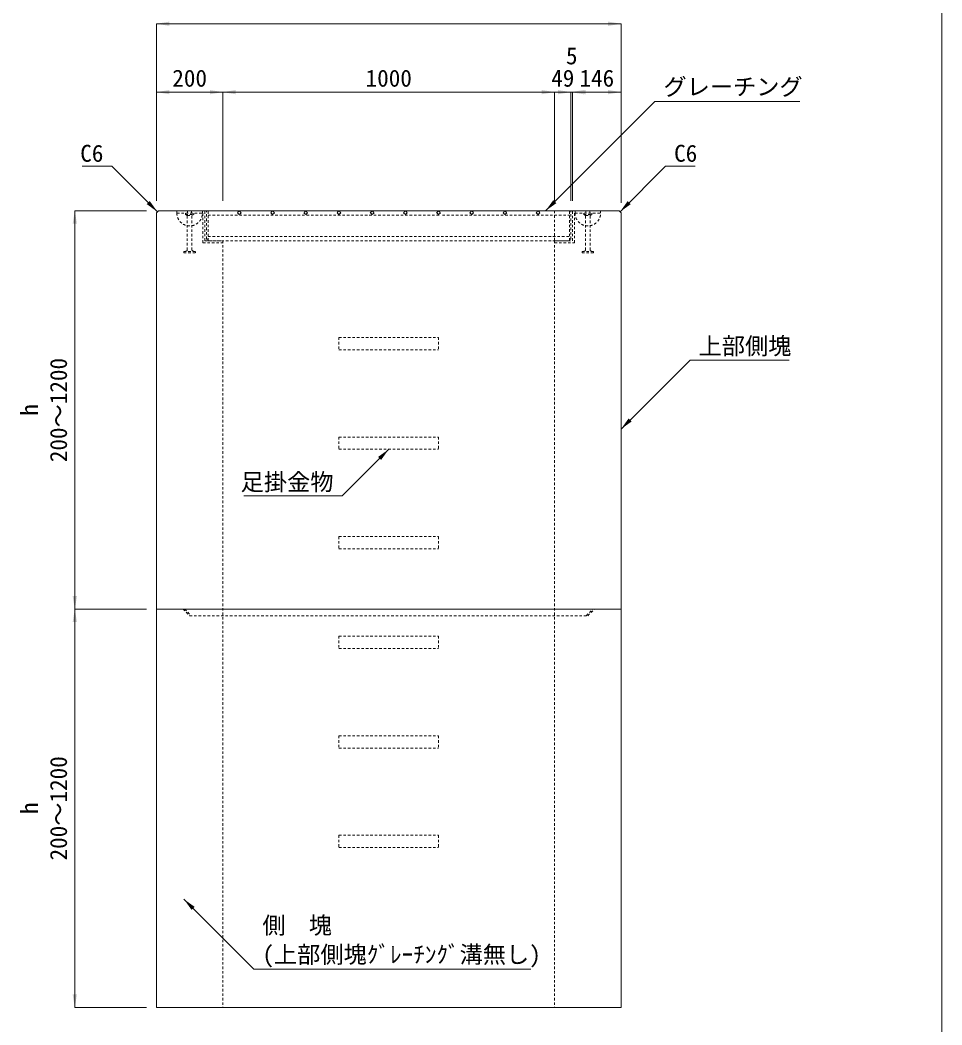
# Model space of a CAD drawing. Units: millimetres at full size. Extents: x 9355 to 15145, y 864 to 9264.
# Drawn here: x 12367 to 15145, y 3112 to 6140 of the extents above; entities that cross this region are included whole.
import ezdxf
from ezdxf.enums import TextEntityAlignment as Align

# ---------------------------------------------------------------- set-up
doc = ezdxf.new("R2010")
doc.units = ezdxf.units.MM
doc.header["$LTSCALE"] = 10
doc.linetypes.add('USER1', pattern=[1.35, 0.75, -0.6])
for name, color, linetype, lineweight in [('ステップ', 7, 'USER1', 9), ('寸法線', 7, 'Continuous', 9), ('本体', 2, 'Continuous', 9), ('枠', 5, 'Continuous', 5), ('ｲﾝｻｰﾄ', 3, 'USER1', 5), ('ｸﾞﾚｰﾁﾝｸﾞ', 7, 'Continuous', 5)]:
    doc.layers.add(name, color=color, linetype=linetype, lineweight=lineweight)
doc.styles.add('ＭＳ ゴシック', font='')
doc.styles.get('ＭＳ ゴシック').set_extended_font_data('MS Gothic')

# ---------------------------------------------------------------- blocks, each defined once
blk = doc.blocks.new('filled_arrow')
at = {"color": 0, "linetype": 'Continuous', "lineweight": -2}
blk.add_solid([(7.5, 1.25), (0, 0), (7.5, -1.25)], dxfattribs=at)

msp = doc.modelspace()

# ---------------------------------------------------------------- linework, layer by layer
at = {"layer": 'ステップ'}
for p, q in [((13327.79, 5183.54), (13327.79, 5146.54)), ((13327.79, 5183.54), (13627.79, 5183.54)), ((13627.79, 5183.54), (13627.79, 5146.54)), ((13327.79, 5146.54), (13627.79, 5146.54)), ((13327.79, 4883.54), (13327.79, 4846.54)), ((13327.79, 4883.54), (13627.79, 4883.54)), ((13627.79, 4883.54), (13627.79, 4846.54)), ((13327.79, 4846.54), (13627.79, 4846.54)), ((13327.79, 4583.54), (13327.79, 4546.54)), ((13327.79, 4583.54), (13627.79, 4583.54)), ((13627.79, 4583.54), (13627.79, 4546.54)), ((13327.79, 4546.54), (13627.79, 4546.54)), ((13327.79, 4283.54), (13327.79, 4246.54)), ((13327.79, 4283.54), (13627.79, 4283.54)), ((13627.79, 4283.54), (13627.79, 4246.54)), ((13327.79, 4246.54), (13627.79, 4246.54)), ((13327.79, 3983.54), (13327.79, 3946.54)), ((13327.79, 3983.54), (13627.79, 3983.54)), ((13627.79, 3983.54), (13627.79, 3946.54)), ((13327.79, 3946.54), (13627.79, 3946.54)), ((13327.79, 3683.54), (13327.79, 3646.54)), ((13327.79, 3683.54), (13627.79, 3683.54)), ((13627.79, 3683.54), (13627.79, 3646.54)), ((13327.79, 3646.54), (13627.79, 3646.54))]:
    msp.add_line(p, q, dxfattribs=at)
at = {"layer": '寸法線'}
for p, q in [((12777.79, 6128.63), (14177.79, 6128.63)), ((12777.79, 5595.04), (12777.79, 6128.63)), ((14177.79, 5595.04), (14177.79, 6128.63)), ((12777.79, 5922.62), (12977.79, 5922.62)), ((12777.79, 5595.04), (12777.79, 5922.62)), ((12977.79, 5595.04), (12977.79, 5922.62)), ((12977.79, 5922.62), (13977.79, 5922.62)), ((12977.79, 5595.04), (12977.79, 5922.62)), ((13899.79, 5922.62), (14104.79, 5922.62)), ((13948.79, 5922.62), (14109.79, 5922.62)), ((13977.79, 5595.04), (13977.79, 5922.62)), ((13977.79, 5595.04), (13977.79, 5922.62)), ((14026.79, 5595.04), (14026.79, 5922.62)), ((14026.79, 5595.04), (14026.79, 5922.62)), ((14031.79, 5595.04), (14031.79, 5922.62)), ((14031.79, 5922.62), (14177.79, 5922.62)), ((14031.79, 5595.04), (14031.79, 5922.62)), ((14177.79, 5589.04), (14177.79, 5922.62)), ((12531.66, 4365.04), (12531.66, 5565.04)), ((12747.79, 5565.04), (12531.66, 5565.04)), ((12747.79, 4365.04), (12531.66, 4365.04)), ((12531.66, 3165.04), (12531.66, 4365.04)), ((12747.79, 4365.04), (12531.66, 4365.04)), ((12747.79, 3165.04), (12531.66, 3165.04))]:
    msp.add_line(p, q, dxfattribs=at)
for points in [[(13950.66, 5565.04), (14279.8, 5894.18), (14290.6, 5894.18), (14716.77, 5894.18)], [(12780.79, 5562.04), (12643.64, 5699.19), (12632.84, 5699.19), (12554.24, 5699.19)], [(14174.79, 5562.04), (14311.94, 5699.19), (14322.74, 5699.19), (14401.34, 5699.19)], [(14177.79, 4907.49), (14385.83, 5115.53), (14396.63, 5115.53), (14684.1, 5115.53)], [(13477.79, 4846.54), (13337.11, 4705.86), (13326.31, 4705.86), (13041.31, 4705.86)], [(12860.47, 3491.07), (13071.24, 3280.29), (13082.04, 3280.29), (13906.49, 3280.29)]]:
    msp.add_lwpolyline(points, dxfattribs=at)
at = {"layer": '本体', "lineweight": 20}
for p, q in [((12783.79, 5565.04), (12777.79, 5559.04)), ((12777.79, 5559.04), (12777.79, 3165.04)), ((12783.79, 5565.04), (14171.79, 5565.04)), ((14171.79, 5565.04), (14177.79, 5559.04)), ((14177.79, 5559.04), (14177.79, 3165.04)), ((12777.79, 3165.04), (14177.79, 3165.04))]:
    msp.add_line(p, q, dxfattribs=at)
at = {"layer": '本体', "linetype": 'USER1'}
for p, q in [((12977.79, 5475.04), (12977.79, 3165.04)), ((13977.79, 5475.04), (13977.79, 3165.04))]:
    msp.add_line(p, q, dxfattribs=at)
at = {"layer": '本体'}
msp.add_line((12777.79, 4365.04), (14177.79, 4365.04), dxfattribs=at)
at = {"layer": '本体', "linetype": 'USER1', "lineweight": 5}
for p, q in [((12857.79, 4365.04), (12877.79, 4345.04)), ((12857.79, 4365.04), (12862.79, 4365.04)), ((12862.79, 4365.04), (12882.79, 4345.04)), ((14072.79, 4345.04), (14092.79, 4365.04)), ((14077.79, 4345.04), (14097.79, 4365.04)), ((14092.79, 4365.04), (14097.79, 4365.04)), ((12877.79, 4345.04), (14077.79, 4345.04))]:
    msp.add_line(p, q, dxfattribs=at)
at = {"layer": '枠', "lineweight": 20}
msp.add_line((15144.85, 863.77), (15144.85, 9263.77), dxfattribs=at)
at = {"layer": 'ｲﾝｻｰﾄ'}
for p, q in [((12839.29, 5565.04), (12916.29, 5565.04)), ((12839.29, 5565.04), (12839.29, 5558.04)), ((12839.29, 5558.04), (12916.29, 5558.04)), ((12865.29, 5558.04), (12865.29, 5554.04)), ((12870.79, 5551.04), (12865.29, 5554.04)), ((12865.29, 5554.04), (12890.29, 5554.04)), ((12870.79, 5551.04), (12884.79, 5551.04)), ((12870.79, 5447.21), (12870.79, 5551.04)), ((12871.79, 5565.04), (12871.79, 5558.04)), ((12883.79, 5565.04), (12883.79, 5558.04)), ((12884.79, 5551.04), (12890.29, 5554.04)), ((12884.79, 5447.21), (12884.79, 5551.04)), ((12890.29, 5558.04), (12890.29, 5554.04)), ((12916.29, 5565.04), (12916.29, 5558.04)), ((14039.29, 5565.04), (14116.29, 5565.04)), ((14039.29, 5565.04), (14039.29, 5558.04)), ((14039.29, 5558.04), (14116.29, 5558.04)), ((14065.29, 5558.04), (14065.29, 5554.04)), ((14070.79, 5551.04), (14065.29, 5554.04)), ((14065.29, 5554.04), (14090.29, 5554.04)), ((14070.79, 5551.04), (14084.79, 5551.04)), ((14070.79, 5447.21), (14070.79, 5551.04)), ((14071.79, 5565.04), (14071.79, 5558.04)), ((14083.79, 5565.04), (14083.79, 5558.04)), ((14084.79, 5551.04), (14090.29, 5554.04)), ((14084.79, 5447.21), (14084.79, 5551.04)), ((14090.29, 5558.04), (14090.29, 5554.04)), ((14116.29, 5565.04), (14116.29, 5558.04)), ((12868.57, 5444.26), (12860.29, 5442.04)), ((12860.29, 5442.04), (12860.29, 5438.04)), ((12860.29, 5442.04), (12895.29, 5442.04)), ((12860.29, 5438.04), (12895.29, 5438.04)), ((12887.01, 5444.26), (12895.29, 5442.04)), ((12895.29, 5442.04), (12895.29, 5438.04)), ((14068.56, 5444.26), (14060.29, 5442.04)), ((14060.29, 5442.04), (14060.29, 5438.04)), ((14060.29, 5442.04), (14095.29, 5442.04)), ((14060.29, 5438.04), (14095.29, 5438.04)), ((14087.01, 5444.26), (14095.29, 5442.04)), ((14095.29, 5442.04), (14095.29, 5438.04))]:
    msp.add_line(p, q, dxfattribs=at)
for centre, radius, start, end in [((12877.79, 5558.04), 38.5, 180, 0), ((14077.79, 5558.04), 38.5, 180, 0), ((12867.79, 5447.16), 3, 284.9984, 0.96699), ((12887.79, 5447.16), 3, 179.03301, 255.00238), ((14067.79, 5447.16), 3, 284.9984, 0.96699), ((14087.79, 5447.16), 3, 179.03301, 255.00238)]:
    msp.add_arc(centre, radius, start, end, dxfattribs=at)
at = {"layer": 'ｸﾞﾚｰﾁﾝｸﾞ', "linetype": 'USER1'}
for p, q in [((12917.79, 5469.04), (12917.79, 5565.04)), ((12923.79, 5475.04), (12923.79, 5565.04)), ((12928.79, 5565.04), (14026.79, 5565.04)), ((12928.79, 5480.04), (12928.79, 5565.04)), ((12933.29, 5475.04), (12933.29, 5565.04)), ((12933.29, 5552.04), (13635.29, 5552.04)), ((13027.79, 5565.04), (13022.13, 5559.38)), ((13022.13, 5559.38), (13027.79, 5553.73)), ((13033.45, 5559.38), (13027.79, 5565.04)), ((13027.79, 5553.73), (13033.45, 5559.38)), ((13127.79, 5565.04), (13122.13, 5559.38)), ((13122.13, 5559.38), (13127.79, 5553.73)), ((13133.44, 5559.38), (13127.79, 5565.04)), ((13127.79, 5553.73), (13133.44, 5559.38)), ((13227.79, 5565.04), (13222.13, 5559.38)), ((13222.13, 5559.38), (13227.79, 5553.73)), ((13233.45, 5559.38), (13227.79, 5565.04)), ((13227.79, 5553.73), (13233.45, 5559.38)), ((13327.79, 5565.04), (13322.13, 5559.38)), ((13322.13, 5559.38), (13327.79, 5553.73)), ((13333.44, 5559.38), (13327.79, 5565.04)), ((13327.79, 5553.73), (13333.44, 5559.38)), ((13422.13, 5559.38), (13427.79, 5565.04)), ((13427.79, 5553.73), (13422.13, 5559.38)), ((13427.79, 5565.04), (13433.45, 5559.38)), ((13433.45, 5559.38), (13427.79, 5553.73)), ((13522.13, 5559.38), (13527.79, 5565.04)), ((13527.79, 5553.73), (13522.13, 5559.38)), ((13527.79, 5565.04), (13533.45, 5559.38)), ((13533.45, 5559.38), (13527.79, 5553.73)), ((13622.13, 5559.38), (13627.79, 5565.04)), ((13627.79, 5553.73), (13622.13, 5559.38)), ((13627.79, 5565.04), (13633.44, 5559.38)), ((13633.44, 5559.38), (13627.79, 5553.73)), ((13639.79, 5552.04), (14022.29, 5552.04)), ((13722.13, 5559.38), (13727.79, 5565.04)), ((13727.79, 5553.73), (13722.13, 5559.38)), ((13727.79, 5565.04), (13733.44, 5559.38)), ((13733.44, 5559.38), (13727.79, 5553.73)), ((13822.13, 5559.38), (13827.79, 5565.04)), ((13827.79, 5553.73), (13822.13, 5559.38)), ((13827.79, 5565.04), (13833.44, 5559.38)), ((13833.44, 5559.38), (13827.79, 5553.73)), ((13922.13, 5559.38), (13927.79, 5565.04)), ((13927.79, 5553.73), (13922.13, 5559.38)), ((13927.79, 5565.04), (13933.45, 5559.38)), ((13933.45, 5559.38), (13927.79, 5553.73)), ((14022.29, 5475.04), (14022.29, 5565.04)), ((14026.79, 5480.04), (14026.79, 5565.04)), ((14031.79, 5475.04), (14031.79, 5565.04)), ((14037.79, 5469.04), (14037.79, 5565.04)), ((12928.79, 5480.04), (12933.29, 5480.04)), ((12933.29, 5488.04), (14022.29, 5488.04)), ((12933.29, 5480.04), (12933.29, 5475.04)), ((14022.29, 5480.04), (14026.79, 5480.04)), ((14022.29, 5480.04), (14022.29, 5475.04)), ((12917.79, 5469.04), (12977.79, 5469.04)), ((12923.79, 5475.04), (12977.79, 5475.04)), ((12933.29, 5475.04), (14022.29, 5475.04)), ((13977.79, 5475.04), (14031.79, 5475.04)), ((13977.79, 5469.04), (14037.79, 5469.04))]:
    msp.add_line(p, q, dxfattribs=at)
msp.add_lwpolyline([(13977.79, 5475.04), (14031.79, 5475.04), (14031.79, 5565.04), (13977.79, 5565.04)], close=True, dxfattribs=at)

# ---------------------------------------------------------------- block references
at = {"layer": '寸法線', "xscale": 5.2, "yscale": 5.2}
for p in [(12777.79, 6128.63), (12777.79, 5922.62), (12977.79, 5922.62), (14026.79, 5922.62), (14031.79, 5922.62), (14031.79, 5922.62)]:
    msp.add_blockref('filled_arrow', p, dxfattribs=at)
for p, rotation in [((14177.79, 6128.63), 180), ((12977.79, 5922.62), 180), ((13977.79, 5922.62), 180), ((13977.79, 5922.62), 180), ((14026.79, 5922.62), 180), ((14177.79, 5922.62), 180), ((12780.79, 5562.04), 135), ((13950.66, 5565.04), 45), ((14174.79, 5562.04), 45), ((12531.66, 5565.04), 270), ((14177.79, 4907.49), 45), ((13477.79, 4846.54), 225), ((12531.66, 4365.04), 90), ((12531.66, 4365.04), 270), ((12860.47, 3491.07), 315), ((12531.66, 3165.04), 90)]:
    msp.add_blockref('filled_arrow', p, dxfattribs=dict(at, rotation=rotation))

# ---------------------------------------------------------------- texts
at = {"layer": '寸法線', "style": 'ＭＳ ゴシック'}
for s, p in [('5', (14029.29, 6031.99)), ('200', (12877.79, 5964.62)), ('1000', (13477.79, 5964.62)), ('49', (14002.29, 5964.62)), ('146', (14104.79, 5964.62))]:
    msp.add_text(s, height=51.27, dxfattribs=at).set_placement(p, align=Align.MIDDLE_CENTER)
for s, p in [('グレーチング', (14305.6, 5964.47)), ('C6', (14337.74, 5763.99)), ('上部側塊', (14411.63, 5183.35))]:
    msp.add_text(s, height=51.27, dxfattribs=at).set_placement(p, align=Align.TOP_LEFT)
for s, p in [('C6', (12617.84, 5763.99)), ('足掛金物', (13311.31, 4773.67))]:
    msp.add_text(s, height=51.27, dxfattribs=at).set_placement(p, align=Align.TOP_RIGHT)
for s, p in [('200～1200', (12523.5, 4807.7)), ('h', (12435.75, 4947.56)), ('200～1200', (12523.5, 3607.7)), ('h', (12435.75, 3747.56))]:
    msp.add_text(s, height=51.27, rotation=90, dxfattribs=at).set_placement(p, align=Align.BOTTOM_LEFT)
for s, p in [('側\u3000塊', (13097.04, 3371.19)), ('(上部側塊ｸﾞﾚｰﾁﾝｸﾞ溝無し)', (13097.04, 3283.44))]:
    msp.add_text(s, height=51.27, dxfattribs=at).set_placement(p, align=Align.BOTTOM_LEFT)

doc.saveas('drawing.dxf')
